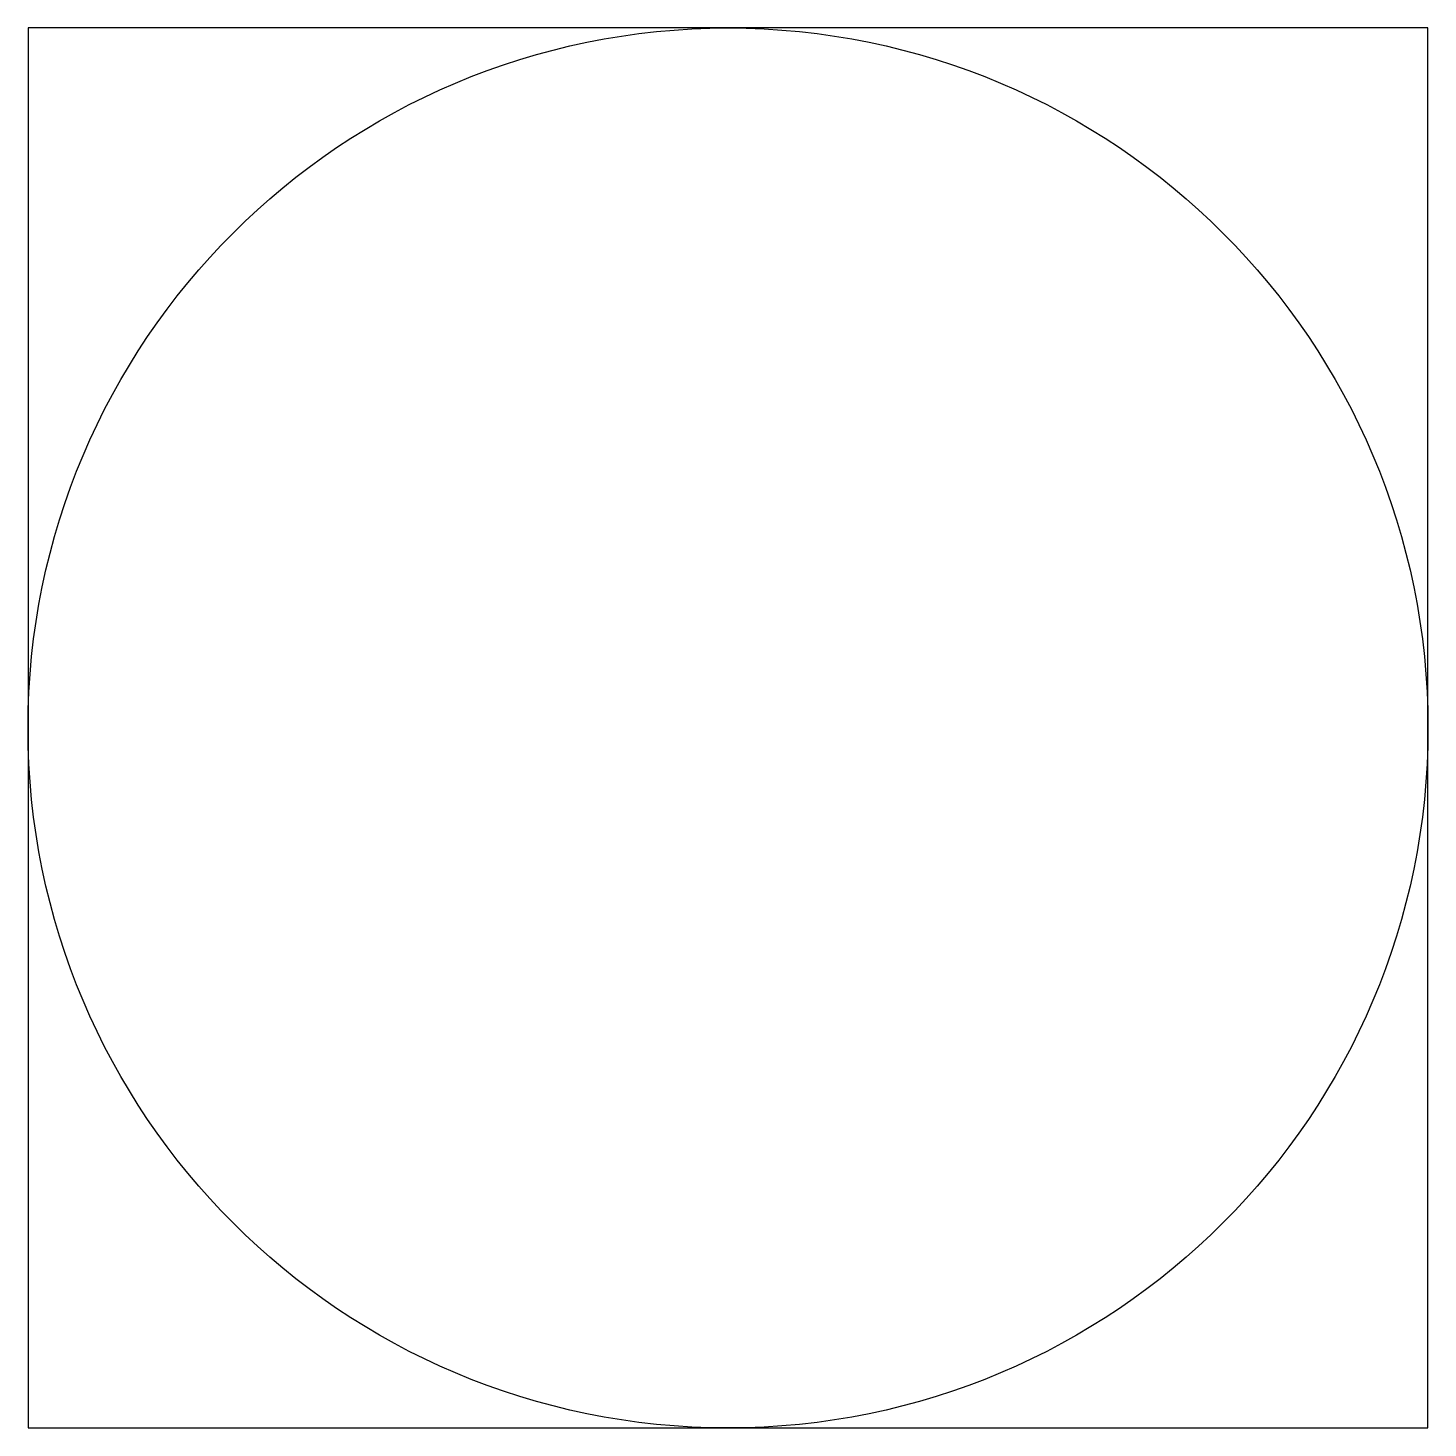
# Model space of a CAD drawing. Extents: x -2 to 2, y -2 to 2.
import ezdxf

# ---------------------------------------------------------------- set-up
doc = ezdxf.new("R2010")
doc.units = 0
doc.header["$LTSCALE"] = 0.2

msp = doc.modelspace()

# ---------------------------------------------------------------- linework, layer by layer
at = {"flags": 128}
msp.add_lwpolyline([(-2, -2), (2, -2), (2, 2), (-2, 2)], close=True, dxfattribs=at)
msp.add_circle((0, 0), 2)

doc.saveas('drawing.dxf')
